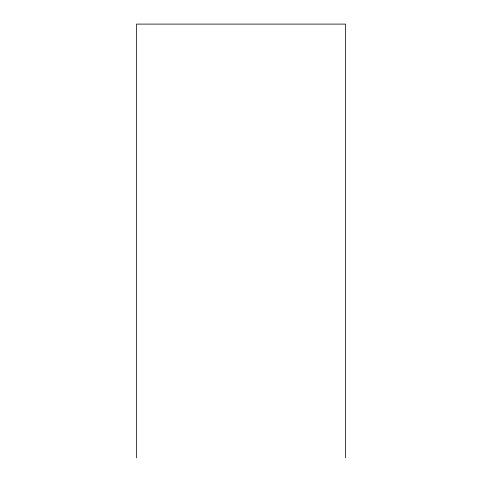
<?xml version="1.0" encoding="UTF-8"?>
<svg xmlns="http://www.w3.org/2000/svg" width="482" height="482" viewBox="0 0 482 482"><rect width="100%" height="100%" fill="white"/><g stroke="black" fill="none" stroke-linecap="round" stroke-linejoin="round"><path stroke-width="0.72" d="M345.528 457.9L345.528 24.1L136.472 24.1L136.472 457.9"/></g></svg>
